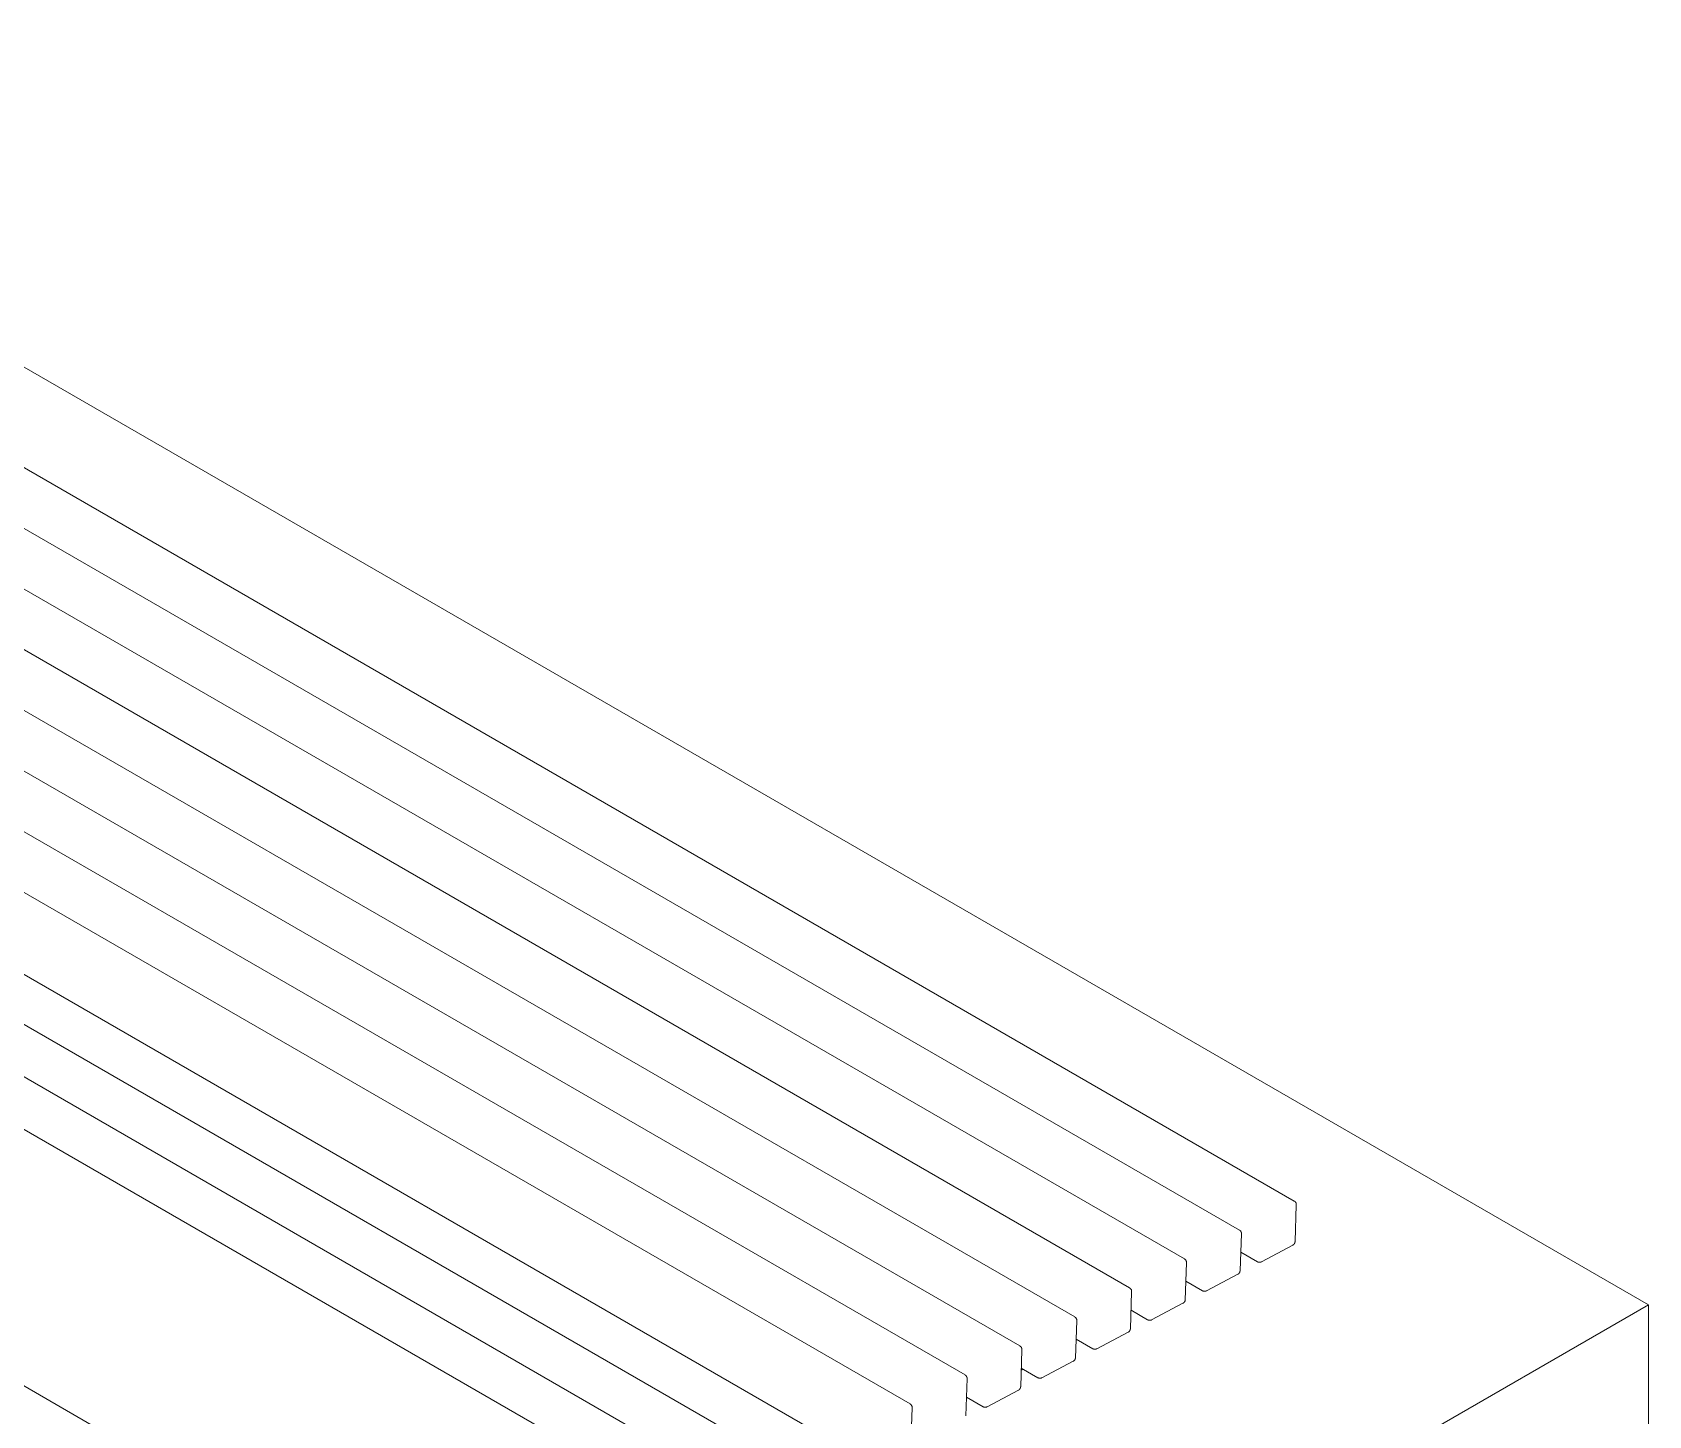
# Model space of a CAD drawing. Header units: millimetres. Extents: x -213 to 4577, y -424 to 2634.
# Drawn here: x 3183 to 4349, y 999 to 1996 of the extents above; entities that cross this region are included whole.
import ezdxf

# ---------------------------------------------------------------- set-up
doc = ezdxf.new("R2010")
doc.units = ezdxf.units.MM
doc.layers.add('ZANO_R', color=7, linetype='Continuous', lineweight=0)

msp = doc.modelspace()

# ---------------------------------------------------------------- linework, layer by layer
at = {"layer": 'ZANO_R'}
for p, q in [((2759.2, 1996.2), (4348.5, 1078.6)), ((2824.5, 1885.8), (4093, 1153.4)), ((2784.9, 1864.9), (4053.5, 1132.5)), ((2745.4, 1844), (4013.9, 1111.6)), ((2705.8, 1823.1), (3974.3, 1090.7)), ((2666.2, 1802.2), (3934.8, 1069.8)), ((2626.7, 1781.3), (3895.2, 1048.9)), ((2587.1, 1760.4), (3855.7, 1028)), ((2547.5, 1739.5), (3816.1, 1007.1)), ((3789.5, 963.3), (2521, 1695.6)), ((3796.5, 923.2), (2528, 1655.6)), ((3801.6, 882.4), (2533.1, 1614.8)), ((3806.7, 841.6), (2538.1, 1574)), ((2405.6, 1465.5), (3995, 547.9)), ((4093, 1153.4), (4093.1, 1153.4)), ((4093.1, 1153.4), (4093.2, 1153.3)), ((4093.2, 1153.3), (4093.3, 1153.3)), ((4093.3, 1153.3), (4093.4, 1153.2)), ((4093.4, 1153.2), (4093.4, 1153.1)), ((4093.4, 1153.1), (4093.5, 1153.1)), ((4093.5, 1153.1), (4093.6, 1153)), ((4093.6, 1153), (4093.7, 1152.9)), ((4094.5, 1150.7), (4093.6, 1124.1)), ((4093.7, 1152.9), (4093.7, 1152.9)), ((4093.7, 1152.9), (4093.8, 1152.8)), ((4093.8, 1152.8), (4093.9, 1152.7)), ((4093.9, 1152.7), (4093.9, 1152.6)), ((4093.9, 1152.6), (4094, 1152.5)), ((4094, 1152.5), (4094, 1152.5)), ((4094, 1152.5), (4094.1, 1152.4)), ((4094.1, 1152.4), (4094.2, 1152.3)), ((4094.2, 1152.3), (4094.2, 1152.2)), ((4094.2, 1152.2), (4094.2, 1152.1)), ((4094.2, 1152.1), (4094.3, 1152)), ((4094.3, 1152), (4094.3, 1151.9)), ((4094.3, 1151.9), (4094.4, 1151.8)), ((4094.4, 1151.8), (4094.4, 1151.7)), ((4094.4, 1151.7), (4094.4, 1151.6)), ((4094.4, 1151.6), (4094.4, 1151.5)), ((4094.4, 1151.5), (4094.5, 1151.4)), ((4094.5, 1151.4), (4094.5, 1151.3)), ((4094.5, 1151.3), (4094.5, 1151.2)), ((4094.5, 1151.2), (4094.5, 1151.1)), ((4094.5, 1151.1), (4094.5, 1151)), ((4094.5, 1151), (4094.5, 1150.9)), ((4094.5, 1150.9), (4094.5, 1150.8)), ((4094.5, 1150.8), (4094.5, 1150.7)), ((4053.5, 1132.5), (4053.6, 1132.5)), ((4053.6, 1132.5), (4053.6, 1132.4)), ((4053.6, 1132.4), (4053.7, 1132.4)), ((4053.7, 1132.4), (4053.8, 1132.3)), ((4053.8, 1132.3), (4053.9, 1132.2)), ((4053.9, 1132.2), (4054, 1132.2)), ((4054, 1132.2), (4054, 1132.1)), ((4054, 1132.1), (4054.1, 1132)), ((4054.1, 1132), (4054.2, 1131.9)), ((4054.2, 1131.9), (4054.2, 1131.9)), ((4054.2, 1131.9), (4054.3, 1131.8)), ((4054.3, 1131.8), (4054.4, 1131.7)), ((4054.4, 1131.7), (4054.4, 1131.6)), ((4054.4, 1131.6), (4054.5, 1131.5)), ((4054.5, 1131.5), (4054.5, 1131.5)), ((4054.5, 1131.5), (4054.6, 1131.4)), ((4054.6, 1131.4), (4054.6, 1131.3)), ((4054.6, 1131.3), (4054.7, 1131.2)), ((4054.7, 1131.2), (4054.7, 1131.1)), ((4054.7, 1131.1), (4054.8, 1131)), ((4054.8, 1131), (4054.8, 1130.9)), ((4054.8, 1130.9), (4054.8, 1130.8)), ((4054.8, 1130.8), (4054.9, 1130.7)), ((4054.9, 1130.7), (4054.9, 1130.6)), ((4054.9, 1130.6), (4054.9, 1130.5)), ((4054.9, 1130.5), (4054.9, 1130.4)), ((4054.9, 1130.4), (4054.9, 1130.3)), ((4055, 1129.8), (4054, 1103.2)), ((4054.9, 1130.3), (4054.9, 1130.2)), ((4054.9, 1130.2), (4055, 1130.1)), ((4055, 1130.1), (4055, 1130)), ((4055, 1130), (4055, 1129.9)), ((4055, 1129.9), (4055, 1129.8)), ((4092, 1121.5), (4069.4, 1109.6)), ((4092.1, 1121.6), (4092, 1121.5)), ((4092.2, 1121.7), (4092.1, 1121.6)), ((4092.1, 1121.6), (4092.1, 1121.6)), ((4092.3, 1121.7), (4092.2, 1121.7)), ((4092.4, 1121.8), (4092.3, 1121.7)), ((4092.5, 1121.9), (4092.4, 1121.8)), ((4092.6, 1121.9), (4092.5, 1121.9)), ((4092.7, 1122.1), (4092.6, 1122)), ((4092.6, 1122), (4092.6, 1121.9)), ((4092.8, 1122.1), (4092.7, 1122.1)), ((4092.9, 1122.3), (4092.8, 1122.2)), ((4092.8, 1122.2), (4092.8, 1122.1)), ((4093, 1122.4), (4092.9, 1122.3)), ((4093.1, 1122.5), (4093, 1122.5)), ((4093, 1122.5), (4093, 1122.4)), ((4093.2, 1122.7), (4093.1, 1122.6)), ((4093.1, 1122.6), (4093.1, 1122.5)), ((4093.3, 1122.9), (4093.2, 1122.8)), ((4093.2, 1122.8), (4093.2, 1122.7)), ((4093.4, 1123.1), (4093.3, 1123)), ((4093.3, 1123), (4093.3, 1122.9)), ((4093.5, 1123.4), (4093.4, 1123.3)), ((4093.4, 1123.3), (4093.4, 1123.2)), ((4093.4, 1123.2), (4093.4, 1123.1)), ((4093.6, 1123.9), (4093.5, 1123.8)), ((4093.5, 1123.8), (4093.5, 1123.7)), ((4093.5, 1123.7), (4093.5, 1123.6)), ((4093.5, 1123.6), (4093.5, 1123.5)), ((4093.5, 1123.5), (4093.5, 1123.4)), ((4093.6, 1124.1), (4093.6, 1124)), ((4093.6, 1124), (4093.6, 1123.9)), ((4013.9, 1111.6), (4014, 1111.6)), ((4014, 1111.6), (4014.1, 1111.5)), ((4014.1, 1111.5), (4014.2, 1111.4)), ((4014.2, 1111.4), (4014.2, 1111.4)), ((4014.2, 1111.4), (4014.3, 1111.3)), ((4014.3, 1111.3), (4014.4, 1111.3)), ((4014.4, 1111.3), (4014.5, 1111.2)), ((4015.4, 1108.9), (4014.4, 1082.2)), ((4014.5, 1111.2), (4014.5, 1111.1)), ((4014.5, 1111.1), (4014.6, 1111)), ((4014.6, 1111), (4014.7, 1111)), ((4014.7, 1111), (4014.7, 1110.9)), ((4014.7, 1110.9), (4014.8, 1110.8)), ((4014.8, 1110.8), (4014.9, 1110.7)), ((4014.9, 1110.7), (4014.9, 1110.6)), ((4014.9, 1110.6), (4015, 1110.5)), ((4015, 1110.5), (4015, 1110.5)), ((4015, 1110.5), (4015.1, 1110.4)), ((4015.1, 1110.4), (4015.1, 1110.3)), ((4015.1, 1110.3), (4015.2, 1110.2)), ((4015.2, 1110.2), (4015.2, 1110.1)), ((4015.2, 1110.1), (4015.2, 1110)), ((4015.2, 1110), (4015.3, 1109.9)), ((4015.3, 1109.9), (4015.3, 1109.8)), ((4015.3, 1109.8), (4015.3, 1109.7)), ((4015.3, 1109.7), (4015.3, 1109.6)), ((4015.3, 1109.6), (4015.4, 1109.5)), ((4015.4, 1109.5), (4015.4, 1109.4)), ((4015.4, 1109.4), (4015.4, 1109.3)), ((4015.4, 1109.3), (4015.4, 1109.2)), ((4015.4, 1109.2), (4015.4, 1109.1)), ((4015.4, 1109.1), (4015.4, 1109)), ((4015.4, 1109), (4015.4, 1108.9)), ((4066.5, 1109.6), (4054.5, 1116.5)), ((4066.6, 1109.6), (4066.5, 1109.6)), ((4066.6, 1109.5), (4066.6, 1109.6)), ((4066.7, 1109.5), (4066.6, 1109.5)), ((4066.8, 1109.4), (4066.7, 1109.5)), ((4066.9, 1109.4), (4066.8, 1109.4)), ((4067, 1109.4), (4066.9, 1109.4)), ((4067.1, 1109.3), (4067, 1109.4)), ((4067.2, 1109.3), (4067.1, 1109.3)), ((4067.3, 1109.3), (4067.2, 1109.3)), ((4067.4, 1109.3), (4067.3, 1109.3)), ((4067.5, 1109.3), (4067.4, 1109.3)), ((4067.6, 1109.2), (4067.5, 1109.3)), ((4067.8, 1109.2), (4067.6, 1109.2)), ((4067.9, 1109.2), (4067.8, 1109.2)), ((4068, 1109.2), (4067.9, 1109.2)), ((4068.1, 1109.2), (4068, 1109.2)), ((4068.2, 1109.2), (4068.1, 1109.2)), ((4068.3, 1109.2), (4068.2, 1109.2)), ((4068.4, 1109.3), (4068.3, 1109.2)), ((4068.5, 1109.3), (4068.4, 1109.3)), ((4068.6, 1109.3), (4068.5, 1109.3)), ((4068.7, 1109.3), (4068.6, 1109.3)), ((4068.8, 1109.3), (4068.7, 1109.3)), ((4068.9, 1109.4), (4068.8, 1109.3)), ((4069, 1109.4), (4068.9, 1109.4)), ((4069.1, 1109.4), (4069, 1109.4)), ((4069.2, 1109.5), (4069.1, 1109.4)), ((4069.3, 1109.5), (4069.2, 1109.5)), ((4069.4, 1109.6), (4069.3, 1109.5)), ((4026.9, 1088.7), (4014.9, 1095.6)), ((4052.4, 1100.6), (4029.8, 1088.7)), ((4052.5, 1100.7), (4052.4, 1100.6)), ((4052.6, 1100.7), (4052.5, 1100.7)), ((4052.7, 1100.8), (4052.6, 1100.7)), ((4052.8, 1100.8), (4052.7, 1100.8)), ((4052.9, 1100.9), (4052.8, 1100.9)), ((4052.8, 1100.9), (4052.8, 1100.8)), ((4053, 1101), (4052.9, 1100.9)), ((4053.1, 1101.1), (4053, 1101)), ((4053.2, 1101.2), (4053.1, 1101.2)), ((4053.1, 1101.2), (4053.1, 1101.1)), ((4053.3, 1101.3), (4053.2, 1101.2)), ((4053.4, 1101.5), (4053.3, 1101.4)), ((4053.3, 1101.4), (4053.3, 1101.3)), ((4053.5, 1101.5), (4053.4, 1101.5)), ((4053.6, 1101.7), (4053.5, 1101.6)), ((4053.5, 1101.6), (4053.5, 1101.5)), ((4053.7, 1101.9), (4053.6, 1101.8)), ((4053.6, 1101.8), (4053.6, 1101.7)), ((4053.8, 1102.1), (4053.7, 1102)), ((4053.7, 1102), (4053.7, 1101.9)), ((4053.9, 1102.4), (4053.8, 1102.3)), ((4053.8, 1102.3), (4053.8, 1102.2)), ((4053.8, 1102.2), (4053.8, 1102.1)), ((4054, 1102.8), (4053.9, 1102.7)), ((4053.9, 1102.7), (4053.9, 1102.6)), ((4053.9, 1102.6), (4053.9, 1102.5)), ((4053.9, 1102.5), (4053.9, 1102.4)), ((4054, 1103.2), (4054, 1103.1)), ((4054, 1103.1), (4054, 1103)), ((4054, 1103), (4054, 1102.9)), ((4054, 1102.9), (4054, 1102.8)), ((3974.3, 1090.7), (3974.4, 1090.6)), ((3974.4, 1090.6), (3974.5, 1090.6)), ((3974.5, 1090.6), (3974.6, 1090.5)), ((3974.6, 1090.5), (3974.7, 1090.5)), ((3974.7, 1090.5), (3974.8, 1090.4)), ((3974.8, 1090.4), (3974.8, 1090.3)), ((3974.8, 1090.3), (3974.9, 1090.3)), ((3974.9, 1090.3), (3975, 1090.2)), ((3975.8, 1088), (3974.9, 1061.3)), ((3975, 1090.2), (3975, 1090.1)), ((3975, 1090.1), (3975.1, 1090.1)), ((3975.1, 1090.1), (3975.2, 1090)), ((3975.2, 1090), (3975.2, 1089.9)), ((3975.2, 1089.9), (3975.3, 1089.8)), ((3975.3, 1089.8), (3975.4, 1089.7)), ((3975.4, 1089.7), (3975.4, 1089.6)), ((3975.4, 1089.6), (3975.5, 1089.6)), ((3975.5, 1089.6), (3975.5, 1089.5)), ((3975.5, 1089.5), (3975.6, 1089.4)), ((3975.6, 1089.4), (3975.6, 1089.3)), ((3975.6, 1089.3), (3975.6, 1089.2)), ((3975.6, 1089.2), (3975.7, 1089.1)), ((3975.7, 1089.1), (3975.7, 1089)), ((3975.7, 1089), (3975.7, 1088.9)), ((3975.7, 1088.9), (3975.8, 1088.8)), ((3975.8, 1088.8), (3975.8, 1088.7)), ((3975.8, 1088.7), (3975.8, 1088.6)), ((3975.8, 1088.6), (3975.8, 1088.5)), ((3975.8, 1088.5), (3975.8, 1088.4)), ((3975.8, 1088.4), (3975.8, 1088.3)), ((3975.8, 1088.3), (3975.8, 1088.2)), ((3975.8, 1088.2), (3975.8, 1088.1)), ((3975.8, 1088.1), (3975.8, 1088)), ((4027, 1088.7), (4026.9, 1088.7)), ((4027.1, 1088.6), (4027, 1088.7)), ((4027.2, 1088.6), (4027.1, 1088.6)), ((4027.3, 1088.5), (4027.2, 1088.6)), ((4027.4, 1088.5), (4027.3, 1088.5)), ((4027.5, 1088.5), (4027.4, 1088.5)), ((4027.6, 1088.4), (4027.5, 1088.5)), ((4027.7, 1088.4), (4027.6, 1088.4)), ((4027.8, 1088.4), (4027.7, 1088.4)), ((4027.9, 1088.4), (4027.8, 1088.4)), ((4028, 1088.3), (4027.9, 1088.4)), ((4028.1, 1088.3), (4028, 1088.3)), ((4028.2, 1088.3), (4028.1, 1088.3)), ((4028.3, 1088.3), (4028.2, 1088.3)), ((4028.4, 1088.3), (4028.3, 1088.3)), ((4028.5, 1088.3), (4028.4, 1088.3)), ((4028.6, 1088.3), (4028.5, 1088.3)), ((4028.7, 1088.3), (4028.6, 1088.3)), ((4028.8, 1088.3), (4028.7, 1088.3)), ((4028.9, 1088.4), (4028.8, 1088.3)), ((4029, 1088.4), (4028.9, 1088.4)), ((4029.1, 1088.4), (4029, 1088.4)), ((4029.2, 1088.4), (4029.1, 1088.4)), ((4029.3, 1088.5), (4029.2, 1088.4)), ((4029.4, 1088.5), (4029.3, 1088.5)), ((4029.5, 1088.5), (4029.4, 1088.5)), ((4029.6, 1088.6), (4029.5, 1088.5)), ((4029.7, 1088.6), (4029.6, 1088.6)), ((4029.8, 1088.7), (4029.7, 1088.6)), ((3987.3, 1067.8), (3975.4, 1074.7)), ((4012.8, 1079.7), (3990.2, 1067.8)), ((3995, 874.5), (4348.5, 1078.6)), ((4012.9, 1079.7), (4012.8, 1079.7)), ((4013, 1079.8), (4012.9, 1079.7)), ((4013.1, 1079.9), (4013, 1079.8)), ((4013.2, 1079.9), (4013.1, 1079.9)), ((4013.3, 1080), (4013.2, 1079.9)), ((4013.4, 1080), (4013.3, 1080)), ((4013.5, 1080.2), (4013.4, 1080.1)), ((4013.4, 1080.1), (4013.4, 1080)), ((4013.6, 1080.2), (4013.5, 1080.2)), ((4013.7, 1080.4), (4013.6, 1080.3)), ((4013.6, 1080.3), (4013.6, 1080.2)), ((4013.8, 1080.5), (4013.7, 1080.4)), ((4013.9, 1080.6), (4013.8, 1080.5)), ((4013.8, 1080.5), (4013.8, 1080.5)), ((4014, 1080.7), (4013.9, 1080.6)), ((4014.1, 1080.9), (4014, 1080.8)), ((4014, 1080.8), (4014, 1080.7)), ((4014.2, 1081.1), (4014.1, 1081)), ((4014.1, 1081), (4014.1, 1080.9)), ((4014.3, 1081.4), (4014.2, 1081.3)), ((4014.2, 1081.3), (4014.2, 1081.2)), ((4014.2, 1081.2), (4014.2, 1081.1)), ((4014.4, 1081.6), (4014.3, 1081.5)), ((4014.3, 1081.5), (4014.3, 1081.4)), ((4014.3, 1081.4), (4014.3, 1081.4)), ((4014.4, 1082.2), (4014.4, 1082.1)), ((4014.4, 1082.1), (4014.4, 1082)), ((4014.4, 1082), (4014.4, 1081.9)), ((4014.4, 1081.9), (4014.4, 1081.8)), ((4014.4, 1081.8), (4014.4, 1081.7)), ((4014.4, 1081.7), (4014.4, 1081.6)), ((4348.5, 1078.6), (4348.5, 752)), ((3934.8, 1069.8), (3934.9, 1069.7)), ((3934.9, 1069.7), (3934.9, 1069.7)), ((3934.9, 1069.7), (3935, 1069.6)), ((3935, 1069.6), (3935.1, 1069.6)), ((3935.1, 1069.6), (3935.2, 1069.5)), ((3935.2, 1069.5), (3935.3, 1069.4)), ((3935.3, 1069.4), (3935.3, 1069.4)), ((3935.3, 1069.4), (3935.4, 1069.3)), ((3936.3, 1067.1), (3935.3, 1040.4)), ((3935.4, 1069.3), (3935.5, 1069.2)), ((3935.5, 1069.2), (3935.6, 1069.1)), ((3935.6, 1069.1), (3935.6, 1069.1)), ((3935.6, 1069.1), (3935.7, 1069)), ((3935.7, 1069), (3935.7, 1068.9)), ((3935.7, 1068.9), (3935.8, 1068.8)), ((3935.8, 1068.8), (3935.9, 1068.7)), ((3935.9, 1068.7), (3935.9, 1068.6)), ((3935.9, 1068.6), (3935.9, 1068.6)), ((3935.9, 1068.6), (3936, 1068.5)), ((3936, 1068.5), (3936, 1068.4)), ((3936, 1068.4), (3936.1, 1068.3)), ((3936.1, 1068.3), (3936.1, 1068.2)), ((3936.1, 1068.2), (3936.1, 1068.1)), ((3936.1, 1068.1), (3936.2, 1068)), ((3936.2, 1068), (3936.2, 1067.9)), ((3936.2, 1067.9), (3936.2, 1067.8)), ((3936.2, 1067.8), (3936.2, 1067.7)), ((3936.2, 1067.7), (3936.3, 1067.6)), ((3936.3, 1067.6), (3936.3, 1067.5)), ((3936.3, 1067.5), (3936.3, 1067.4)), ((3936.3, 1067.4), (3936.3, 1067.3)), ((3936.3, 1067.3), (3936.3, 1067.2)), ((3936.3, 1067.2), (3936.3, 1067.1)), ((3974.8, 1060.6), (3974.7, 1060.5)), ((3974.7, 1060.5), (3974.7, 1060.4)), ((3974.7, 1060.4), (3974.7, 1060.3)), ((3974.9, 1061), (3974.8, 1060.9)), ((3974.8, 1060.9), (3974.8, 1060.8)), ((3974.8, 1060.8), (3974.8, 1060.7)), ((3974.8, 1060.7), (3974.8, 1060.6)), ((3974.9, 1061.3), (3974.9, 1061.2)), ((3974.9, 1061.2), (3974.9, 1061.1)), ((3974.9, 1061.1), (3974.9, 1061)), ((3987.4, 1067.8), (3987.3, 1067.8)), ((3987.5, 1067.7), (3987.4, 1067.8)), ((3987.6, 1067.7), (3987.5, 1067.7)), ((3987.7, 1067.6), (3987.6, 1067.7)), ((3987.8, 1067.6), (3987.7, 1067.6)), ((3987.9, 1067.6), (3987.8, 1067.6)), ((3988, 1067.5), (3987.9, 1067.6)), ((3988.1, 1067.5), (3988, 1067.5)), ((3988.2, 1067.5), (3988.1, 1067.5)), ((3988.3, 1067.4), (3988.2, 1067.5)), ((3988.4, 1067.4), (3988.3, 1067.4)), ((3988.5, 1067.4), (3988.4, 1067.4)), ((3988.6, 1067.4), (3988.5, 1067.4)), ((3988.7, 1067.4), (3988.6, 1067.4)), ((3988.8, 1067.4), (3988.7, 1067.4)), ((3988.9, 1067.4), (3988.8, 1067.4)), ((3989, 1067.4), (3988.9, 1067.4)), ((3989.1, 1067.4), (3989, 1067.4)), ((3989.3, 1067.4), (3989.1, 1067.4)), ((3989.4, 1067.4), (3989.3, 1067.4)), ((3989.5, 1067.5), (3989.4, 1067.4)), ((3989.6, 1067.5), (3989.5, 1067.5)), ((3989.7, 1067.5), (3989.6, 1067.5)), ((3989.8, 1067.5), (3989.7, 1067.5)), ((3989.9, 1067.6), (3989.8, 1067.5)), ((3990, 1067.6), (3989.9, 1067.6)), ((3990.1, 1067.7), (3990, 1067.6)), ((3990.2, 1067.8), (3990.1, 1067.7)), ((3990.1, 1067.7), (3990.1, 1067.7)), ((3895.2, 1048.9), (3895.3, 1048.8)), ((3895.3, 1048.8), (3895.4, 1048.8)), ((3895.4, 1048.8), (3895.5, 1048.7)), ((3947.8, 1046.9), (3935.8, 1053.8)), ((3973.3, 1058.8), (3950.7, 1046.8)), ((3973.4, 1058.8), (3973.3, 1058.8)), ((3973.5, 1058.9), (3973.4, 1058.8)), ((3973.6, 1059), (3973.5, 1058.9)), ((3973.5, 1058.9), (3973.5, 1058.9)), ((3973.7, 1059.1), (3973.6, 1059)), ((3973.8, 1059.1), (3973.7, 1059.1)), ((3973.9, 1059.2), (3973.8, 1059.1)), ((3974, 1059.3), (3973.9, 1059.3)), ((3973.9, 1059.3), (3973.9, 1059.2)), ((3974.1, 1059.4), (3974, 1059.3)), ((3974.2, 1059.5), (3974.1, 1059.4)), ((3974.3, 1059.6), (3974.2, 1059.6)), ((3974.2, 1059.6), (3974.2, 1059.5)), ((3974.4, 1059.8), (3974.3, 1059.7)), ((3974.3, 1059.7), (3974.3, 1059.6)), ((3974.5, 1059.9), (3974.4, 1059.8)), ((3974.6, 1060.1), (3974.5, 1060)), ((3974.5, 1060), (3974.5, 1059.9)), ((3974.7, 1060.3), (3974.6, 1060.3)), ((3974.6, 1060.3), (3974.6, 1060.2)), ((3974.6, 1060.2), (3974.6, 1060.1)), ((3895.5, 1048.7), (3895.6, 1048.6)), ((3895.6, 1048.6), (3895.6, 1048.6)), ((3895.6, 1048.6), (3895.7, 1048.5)), ((3895.7, 1048.5), (3895.8, 1048.4)), ((3895.8, 1048.4), (3895.9, 1048.4)), ((3896.7, 1046.2), (3895.8, 1019.5)), ((3895.9, 1048.4), (3895.9, 1048.3)), ((3895.9, 1048.3), (3896, 1048.2)), ((3896, 1048.2), (3896.1, 1048.2)), ((3896.1, 1048.2), (3896.1, 1048.1)), ((3896.1, 1048.1), (3896.2, 1048)), ((3896.2, 1048), (3896.2, 1047.9)), ((3896.2, 1047.9), (3896.3, 1047.8)), ((3896.3, 1047.8), (3896.3, 1047.7)), ((3896.3, 1047.7), (3896.4, 1047.6)), ((3896.4, 1047.6), (3896.4, 1047.5)), ((3896.4, 1047.5), (3896.5, 1047.5)), ((3896.5, 1047.5), (3896.5, 1047.4)), ((3896.5, 1047.4), (3896.5, 1047.3)), ((3896.5, 1047.3), (3896.6, 1047.2)), ((3896.6, 1047.2), (3896.6, 1047.1)), ((3896.6, 1047.1), (3896.6, 1047)), ((3896.6, 1047), (3896.7, 1046.9)), ((3896.7, 1046.9), (3896.7, 1046.8)), ((3896.7, 1046.8), (3896.7, 1046.7)), ((3896.7, 1046.7), (3896.7, 1046.6)), ((3896.7, 1046.6), (3896.7, 1046.5)), ((3896.7, 1046.5), (3896.7, 1046.4)), ((3896.7, 1046.4), (3896.7, 1046.3)), ((3896.7, 1046.3), (3896.7, 1046.2)), ((3933.7, 1037.9), (3911.1, 1025.9)), ((3933.8, 1037.9), (3933.7, 1037.9)), ((3933.9, 1038), (3933.8, 1037.9)), ((3934, 1038), (3933.9, 1038)), ((3934.1, 1038.1), (3934, 1038)), ((3934.2, 1038.2), (3934.1, 1038.2)), ((3934.1, 1038.2), (3934.1, 1038.1)), ((3934.3, 1038.3), (3934.2, 1038.2)), ((3934.4, 1038.3), (3934.3, 1038.3)), ((3934.5, 1038.4), (3934.4, 1038.3)), ((3934.6, 1038.6), (3934.5, 1038.5)), ((3934.5, 1038.5), (3934.5, 1038.4)), ((3934.7, 1038.6), (3934.6, 1038.6)), ((3934.8, 1038.8), (3934.7, 1038.7)), ((3934.7, 1038.7), (3934.7, 1038.6)), ((3934.9, 1039), (3934.8, 1038.9)), ((3934.8, 1038.9), (3934.8, 1038.8)), ((3935, 1039.2), (3934.9, 1039.1)), ((3934.9, 1039.1), (3934.9, 1039)), ((3935.1, 1039.3), (3935, 1039.2)), ((3935, 1039.2), (3935, 1039.2)), ((3935.2, 1039.6), (3935.1, 1039.5)), ((3935.1, 1039.5), (3935.1, 1039.4)), ((3935.1, 1039.4), (3935.1, 1039.3)), ((3935.3, 1039.9), (3935.2, 1039.8)), ((3935.2, 1039.8), (3935.2, 1039.7)), ((3935.2, 1039.7), (3935.2, 1039.6)), ((3935.3, 1040.4), (3935.3, 1040.3)), ((3935.3, 1040.3), (3935.3, 1040.2)), ((3935.3, 1040.2), (3935.3, 1040.1)), ((3935.3, 1040.1), (3935.3, 1040)), ((3935.3, 1040), (3935.3, 1039.9)), ((3947.9, 1046.8), (3947.8, 1046.9)), ((3948, 1046.8), (3947.9, 1046.8)), ((3948.1, 1046.8), (3948, 1046.8)), ((3948.2, 1046.7), (3948.1, 1046.8)), ((3948.3, 1046.6), (3948.2, 1046.7)), ((3948.2, 1046.7), (3948.2, 1046.7)), ((3948.4, 1046.6), (3948.3, 1046.6)), ((3948.5, 1046.6), (3948.4, 1046.6)), ((3948.7, 1046.6), (3948.5, 1046.6)), ((3948.8, 1046.5), (3948.7, 1046.6)), ((3948.9, 1046.5), (3948.8, 1046.5)), ((3949, 1046.5), (3948.9, 1046.5)), ((3949.1, 1046.5), (3949, 1046.5)), ((3949.2, 1046.5), (3949.1, 1046.5)), ((3949.3, 1046.5), (3949.2, 1046.5)), ((3949.4, 1046.5), (3949.3, 1046.5)), ((3949.5, 1046.5), (3949.4, 1046.5)), ((3949.6, 1046.5), (3949.5, 1046.5)), ((3949.7, 1046.5), (3949.6, 1046.5)), ((3949.8, 1046.5), (3949.7, 1046.5)), ((3949.9, 1046.6), (3949.8, 1046.5)), ((3950, 1046.6), (3949.9, 1046.6)), ((3950.1, 1046.6), (3950, 1046.6)), ((3950.2, 1046.6), (3950.1, 1046.6)), ((3950.3, 1046.7), (3950.2, 1046.6)), ((3950.4, 1046.7), (3950.3, 1046.7)), ((3950.5, 1046.7), (3950.4, 1046.7)), ((3950.6, 1046.8), (3950.5, 1046.7)), ((3950.7, 1046.8), (3950.6, 1046.8)), ((3855.7, 1028), (3855.7, 1027.9)), ((3855.7, 1027.9), (3855.8, 1027.9)), ((3855.8, 1027.9), (3855.9, 1027.8)), ((3855.9, 1027.8), (3856, 1027.7)), ((3856, 1027.7), (3856.1, 1027.7)), ((3856.1, 1027.7), (3856.1, 1027.6)), ((3856.1, 1027.6), (3856.2, 1027.5)), ((3856.2, 1027.5), (3856.3, 1027.5)), ((3856.3, 1027.5), (3856.4, 1027.4)), ((3856.4, 1027.4), (3856.4, 1027.3)), ((3856.4, 1027.3), (3856.5, 1027.2)), ((3856.5, 1027.2), (3856.6, 1027.2)), ((3856.6, 1027.2), (3856.6, 1027.1)), ((3856.6, 1027.1), (3856.7, 1027)), ((3856.7, 1027), (3856.7, 1026.9)), ((3856.7, 1026.9), (3856.8, 1026.8)), ((3856.8, 1026.8), (3856.8, 1026.7)), ((3856.8, 1026.7), (3856.9, 1026.6)), ((3856.9, 1026.6), (3856.9, 1026.5)), ((3856.9, 1026.5), (3856.9, 1026.5)), ((3856.9, 1026.5), (3857, 1026.4)), ((3857, 1026.4), (3857, 1026.3)), ((3857, 1026.3), (3857, 1026.2)), ((3857, 1026.2), (3857.1, 1026.1)), ((3857.1, 1026.1), (3857.1, 1026)), ((3857.1, 1026), (3857.1, 1025.9)), ((3857.1, 1025.9), (3857.1, 1025.8)), ((3857.1, 1025.8), (3857.1, 1025.7)), ((3857.1, 1025.7), (3857.1, 1025.6)), ((3857.1, 1025.6), (3857.1, 1025.5)), ((3857.1, 1025.5), (3857.2, 1025.4)), ((3908.2, 1026), (3896.2, 1032.9)), ((3896.2, 1031.5), (3897.4, 1032.2)), ((3908.3, 1025.9), (3908.2, 1026)), ((3908.4, 1025.9), (3908.3, 1025.9)), ((3908.5, 1025.8), (3908.4, 1025.9)), ((3908.6, 1025.8), (3908.5, 1025.8)), ((3908.7, 1025.8), (3908.6, 1025.8)), ((3908.8, 1025.7), (3908.7, 1025.8)), ((3908.9, 1025.7), (3908.8, 1025.7)), ((3909, 1025.7), (3908.9, 1025.7)), ((3909.1, 1025.6), (3909, 1025.7)), ((3909.2, 1025.6), (3909.1, 1025.6)), ((3909.3, 1025.6), (3909.2, 1025.6)), ((3909.4, 1025.6), (3909.3, 1025.6)), ((3909.5, 1025.6), (3909.4, 1025.6)), ((3909.6, 1025.6), (3909.5, 1025.6)), ((3909.7, 1025.6), (3909.6, 1025.6)), ((3909.8, 1025.6), (3909.7, 1025.6)), ((3909.9, 1025.6), (3909.8, 1025.6)), ((3910, 1025.6), (3909.9, 1025.6)), ((3910.1, 1025.6), (3910, 1025.6)), ((3910.2, 1025.6), (3910.1, 1025.6)), ((3910.3, 1025.6), (3910.2, 1025.6)), ((3910.4, 1025.7), (3910.3, 1025.6)), ((3910.5, 1025.7), (3910.4, 1025.7)), ((3910.6, 1025.7), (3910.5, 1025.7)), ((3910.7, 1025.8), (3910.6, 1025.7)), ((3910.8, 1025.8), (3910.7, 1025.8)), ((3910.9, 1025.8), (3910.8, 1025.8)), ((3911, 1025.9), (3910.9, 1025.8)), ((3911.1, 1025.9), (3911, 1025.9)), ((3857.1, 1025.3), (3856.2, 998.6)), ((3857.2, 1025.4), (3857.1, 1025.3)), ((3894.2, 1017), (3871.6, 1005)), ((3894.3, 1017.1), (3894.2, 1017)), ((3894.2, 1017), (3894.2, 1017)), ((3894.4, 1017.1), (3894.3, 1017.1)), ((3894.5, 1017.2), (3894.4, 1017.1)), ((3894.6, 1017.2), (3894.5, 1017.2)), ((3894.7, 1017.3), (3894.6, 1017.2)), ((3894.8, 1017.4), (3894.7, 1017.4)), ((3894.7, 1017.4), (3894.7, 1017.3)), ((3894.9, 1017.5), (3894.8, 1017.4)), ((3895, 1017.6), (3894.9, 1017.5)), ((3895.1, 1017.7), (3895, 1017.7)), ((3895, 1017.7), (3895, 1017.6)), ((3895.2, 1017.8), (3895.1, 1017.7)), ((3895.3, 1018), (3895.2, 1017.9)), ((3895.2, 1017.9), (3895.2, 1017.8)), ((3895.4, 1018.2), (3895.3, 1018.1)), ((3895.3, 1018.1), (3895.3, 1018)), ((3895.5, 1018.3), (3895.4, 1018.2)), ((3895.4, 1018.2), (3895.4, 1018.2)), ((3895.6, 1018.5), (3895.5, 1018.4)), ((3895.5, 1018.4), (3895.5, 1018.3)), ((3895.7, 1018.9), (3895.6, 1018.8)), ((3895.6, 1018.8), (3895.6, 1018.7)), ((3895.6, 1018.7), (3895.6, 1018.6)), ((3895.6, 1018.6), (3895.6, 1018.5)), ((3895.8, 1019.4), (3895.7, 1019.3)), ((3895.7, 1019.3), (3895.7, 1019.2)), ((3895.7, 1019.2), (3895.7, 1019.1)), ((3895.7, 1019.1), (3895.7, 1019)), ((3895.7, 1019), (3895.7, 1018.9)), ((3895.8, 1019.5), (3895.8, 1019.4)), ((3816.1, 1007.1), (3816.2, 1007)), ((3816.2, 1007), (3816.3, 1006.9)), ((3816.3, 1006.9), (3816.3, 1006.9)), ((3816.3, 1006.9), (3816.4, 1006.8)), ((3816.4, 1006.8), (3816.5, 1006.8)), ((3816.5, 1006.8), (3816.6, 1006.7)), ((3816.6, 1006.7), (3816.7, 1006.6)), ((3817.6, 1004.3), (3816.6, 977.7)), ((3816.7, 1006.6), (3816.7, 1006.6)), ((3816.7, 1006.6), (3816.8, 1006.5)), ((3816.8, 1006.5), (3816.9, 1006.4)), ((3816.9, 1006.4), (3816.9, 1006.3)), ((3816.9, 1006.3), (3817, 1006.2)), ((3817, 1006.2), (3817.1, 1006.2)), ((3817.1, 1006.2), (3817.1, 1006.1)), ((3817.1, 1006.1), (3817.2, 1006)), ((3817.2, 1006), (3817.2, 1005.9)), ((3817.2, 1005.9), (3817.3, 1005.8)), ((3817.3, 1005.8), (3817.3, 1005.7)), ((3817.3, 1005.7), (3817.3, 1005.6)), ((3817.3, 1005.6), (3817.4, 1005.5)), ((3817.4, 1005.5), (3817.4, 1005.4)), ((3817.4, 1005.4), (3817.5, 1005.3)), ((3817.5, 1005.3), (3817.5, 1005.3)), ((3817.5, 1005.3), (3817.5, 1005.2)), ((3817.5, 1005.2), (3817.5, 1005.1)), ((3817.5, 1005.1), (3817.5, 1005)), ((3817.5, 1005), (3817.6, 1004.9)), ((3817.6, 1004.9), (3817.6, 1004.8)), ((3817.6, 1004.8), (3817.6, 1004.7)), ((3817.6, 1004.7), (3817.6, 1004.6)), ((3817.6, 1004.6), (3817.6, 1004.4)), ((3817.6, 1004.4), (3817.6, 1004.3)), ((3868.7, 1005.1), (3856.7, 1012)), ((3868.7, 1005), (3868.7, 1005.1)), ((3868.8, 1005), (3868.7, 1005)), ((3868.9, 1004.9), (3868.8, 1005)), ((3869, 1004.9), (3868.9, 1004.9)), ((3869.1, 1004.9), (3869, 1004.9)), ((3869.2, 1004.8), (3869.1, 1004.9)), ((3869.3, 1004.8), (3869.2, 1004.8)), ((3869.4, 1004.8), (3869.3, 1004.8)), ((3869.5, 1004.7), (3869.4, 1004.8)), ((3869.6, 1004.7), (3869.5, 1004.7)), ((3869.7, 1004.7), (3869.6, 1004.7)), ((3869.8, 1004.7), (3869.7, 1004.7)), ((3869.9, 1004.7), (3869.8, 1004.7)), ((3870, 1004.7), (3869.9, 1004.7)), ((3870.1, 1004.7), (3870, 1004.7)), ((3870.3, 1004.7), (3870.1, 1004.7)), ((3870.4, 1004.7), (3870.3, 1004.7)), ((3870.5, 1004.7), (3870.4, 1004.7)), ((3870.6, 1004.7), (3870.5, 1004.7)), ((3870.7, 1004.7), (3870.6, 1004.7)), ((3870.8, 1004.7), (3870.7, 1004.7)), ((3870.9, 1004.8), (3870.8, 1004.7)), ((3871, 1004.8), (3870.9, 1004.8)), ((3871.1, 1004.8), (3871, 1004.8)), ((3871.2, 1004.8), (3871.1, 1004.8)), ((3871.3, 1004.9), (3871.2, 1004.8)), ((3871.4, 1004.9), (3871.3, 1004.9)), ((3871.5, 1005), (3871.4, 1004.9)), ((3871.6, 1005), (3871.5, 1005))]:
    msp.add_line(p, q, dxfattribs=at)

doc.saveas('drawing.dxf')
